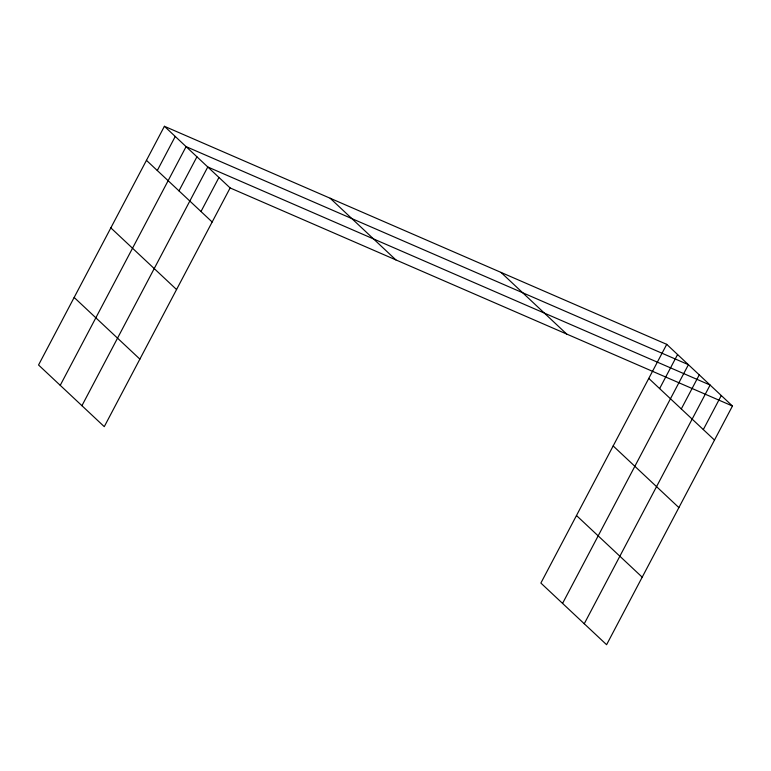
<?xml version="1.0" encoding="UTF-8"?>
<svg xmlns="http://www.w3.org/2000/svg" width="771" height="771" viewBox="0 0 771 771"><rect width="100%" height="100%" fill="white"/><g stroke="black" fill="none" stroke-linecap="round" stroke-linejoin="round"><path stroke-width="1.16" d="M164.406 126.29L38.55 364.991L104.268 426.652L230.124 187.941L164.406 126.29L666.732 344.348L732.45 406.009L606.594 644.71L540.876 583.059L666.732 344.348M157.294 170.526L175.248 136.457M60.234 385.336L186.09 146.635L688.416 364.693L562.56 603.404M178.978 190.871L196.933 156.812M81.928 405.691L207.784 166.979L710.11 385.047L584.254 623.749M200.99 211.524L218.954 177.465M659.619 388.584L677.574 354.525M681.304 408.929L699.258 374.87M703.316 429.582L721.28 395.523M230.124 187.941L732.45 406.009M648.777 378.407L714.495 440.068M500.967 272.385L566.685 334.045M613.167 445.946L678.885 507.597M330.171 198.243L395.889 259.904M576.477 515.52L642.204 577.18M146.451 160.349L212.17 222.009M110.841 227.879L176.559 289.539M74.161 297.461L139.879 359.122"/></g></svg>
